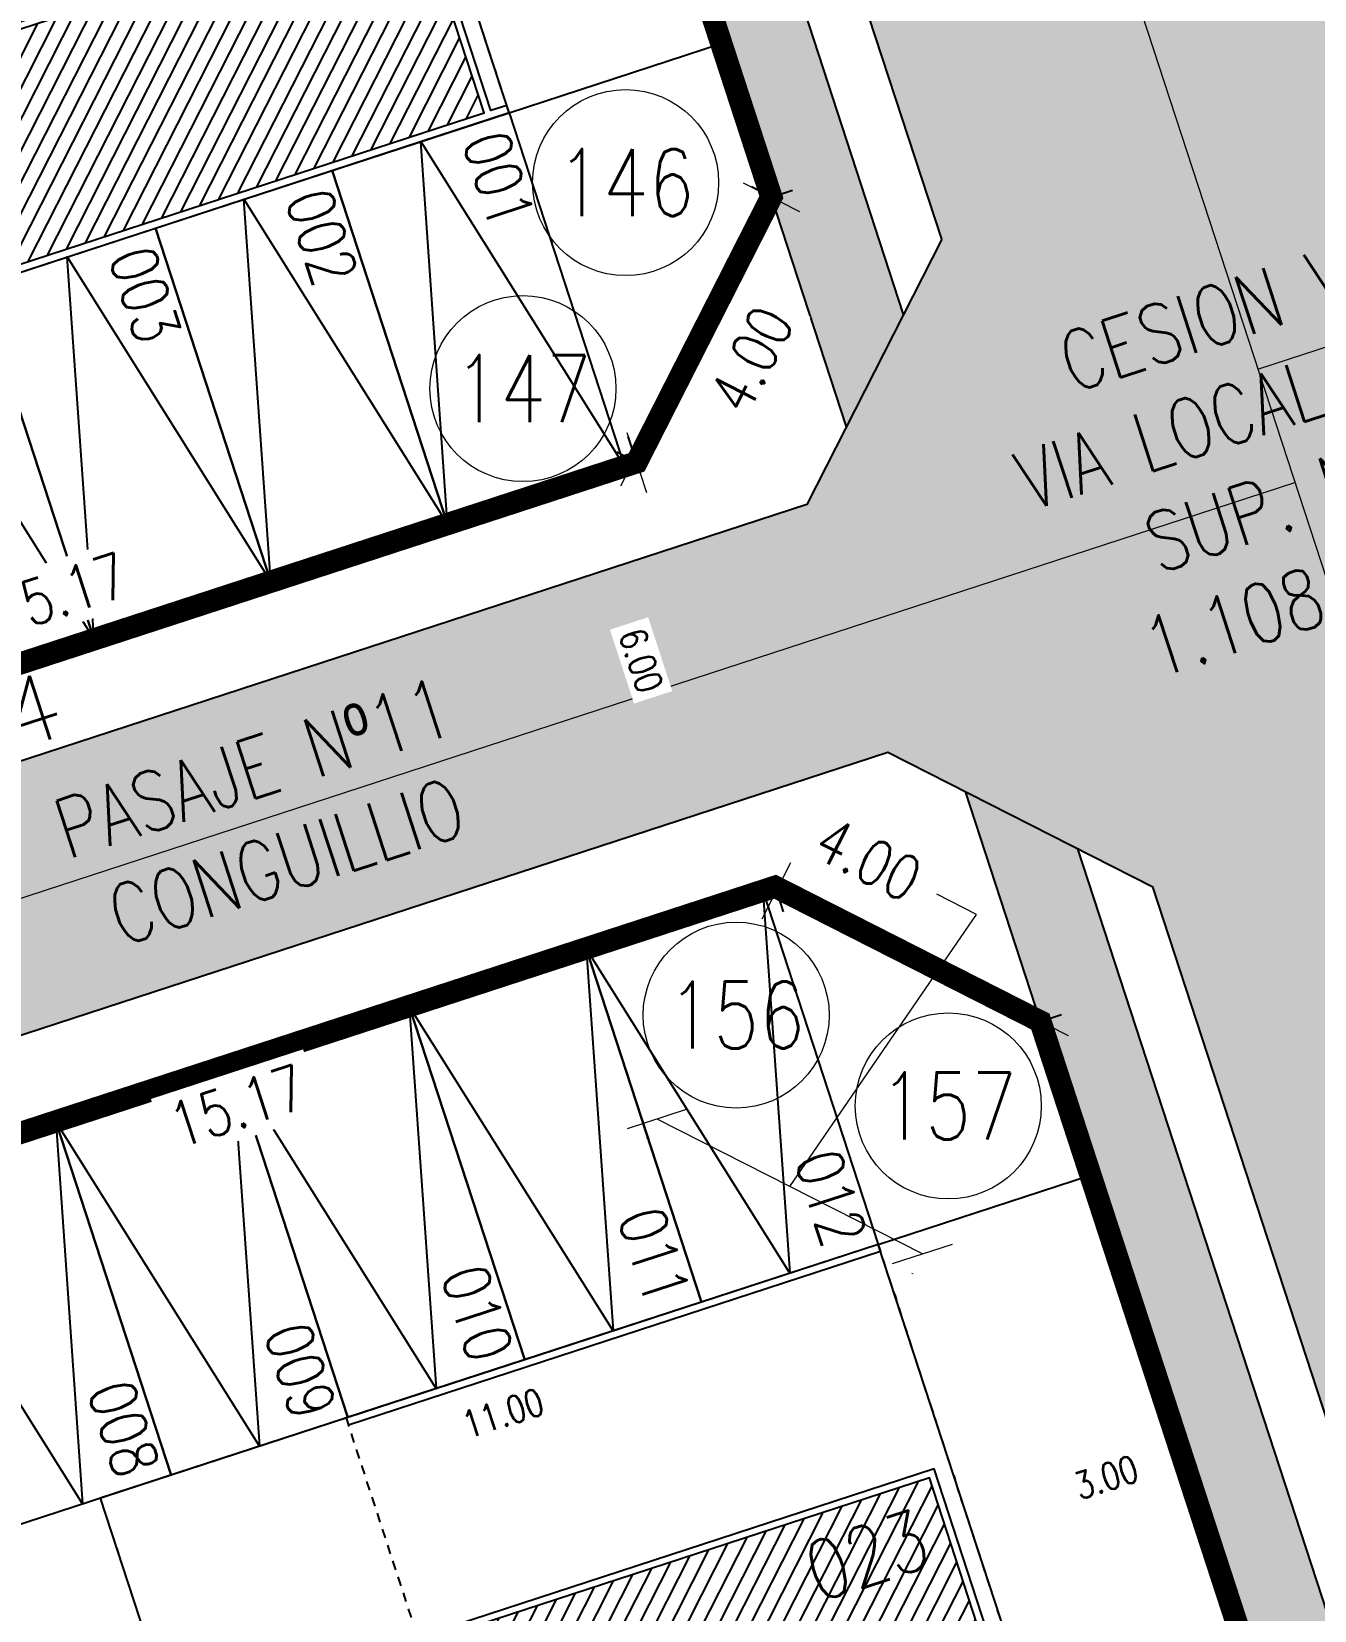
# Model space of a CAD drawing. Header units: metres. Extents: x 733085 to 734585, y 6084499 to 6087418.
# Drawn here: x 733594.49 to 733611.74, y 6086634.95 to 6086656.17 of the extents above; entities that cross this region are included whole.
import ezdxf
from ezdxf.enums import TextEntityAlignment as Align

# ---------------------------------------------------------------- set-up
doc = ezdxf.new("R2010")
doc.units = ezdxf.units.M
doc.header["$LTSCALE"] = 5
doc.header["$MEASUREMENT"] = 0
doc.linetypes.add('HIDDEN', pattern=[0.375, 0.25, -0.125])
doc.layers.get('0').update_dxf_attribs({"color": 30})
doc.layers.get('DEFPOINTS').update_dxf_attribs({"color": 210})
doc.layers.add('U-ANNO-DIMS', color=210, linetype='Continuous', lineweight=18, plot=False)
for name, color, linetype, lineweight in [('U-ANNO-PATT', 8, 'Continuous', 18), ('U-ANNO-SYMB', 3, 'Continuous', 18), ('U-ANNO-TEXT', 3, 'Continuous', 18)]:
    doc.layers.add(name, color=color, linetype=linetype, lineweight=lineweight)
for name, color, linetype in [('U-BLDG', 7, 'Continuous'), ('U-GREN', 60, 'Continuous'), ('U-PROP', 1, 'Continuous'), ('U-SDWK', 4, 'Continuous'), ('U-STRT', 4, 'Continuous')]:
    doc.layers.add(name, color=color, linetype=linetype)
doc.styles.add('E-ROMANS', font='romans.shx', dxfattribs={"width": 0.8})
doc.dimstyles.new('E-0200_TICK_18', dxfattribs={"dimscale": 0.001, "dimtxt": 360, "dimasz": 360, "dimexe": 180, "dimexo": 120, "dimgap": 180, "dimtad": 0, "dimzin": 0, "dimdsep": 46, "dimtxsty": 'E-ROMANS', "dimblk": 'OBLIQUE', "dimcen": 180, "dimclrd": 256, "dimclre": 256, "dimclrt": 256, "dimadec": 0, "dimazin": 0, "dimtfac": 1, "dimtmove": 1, "dimatfit": 3, "dimldrblk": 'OPEN90', "dimfxl": 1, "dimtfill": 1, "dimtolj": 1, "dimtzin": 0, "dimarcsym": 0})
doc.dimstyles.new('E-0500_TICK_12', dxfattribs={"dimscale": 0.001, "dimtxt": 600, "dimasz": 600, "dimexe": 300, "dimexo": 200, "dimgap": 300, "dimtad": 0, "dimzin": 0, "dimdsep": 46, "dimtxsty": 'E-ROMANS', "dimblk": 'OBLIQUE', "dimcen": 300, "dimclrd": 256, "dimclre": 256, "dimclrt": 256, "dimadec": 0, "dimazin": 0, "dimtfac": 1, "dimtmove": 1, "dimatfit": 3, "dimldrblk": 'OPEN90', "dimfxl": 1, "dimtfill": 1, "dimtolj": 1, "dimtzin": 0, "dimlwd": -1, "dimarcsym": 0})

# ---------------------------------------------------------------- blocks, each defined once
blk = doc.blocks.new('casa')
h = blk.add_hatch()
h.set_pattern_fill('LINE', color=252, scale=0.06, angle=45, style=0)
h.set_pattern_definition([(45, (-8.755947228379299, 1.529366919320627), (-0.1347038418160373, 0.1347038418160373), [])])
h.paths.add_polyline_path([(3.102210664352354, 0.201001939683267), (0.1022257000274749, 0.201001939683267), (0.1022255927061355, -6.603990602145244), (3.102242964280038, -6.603990649458436)])
at = {"color": 252}
blk.add_line((0, -6.999999999999999), (0, 0.5220594658906643), dxfattribs=at)
at = {"color": 1, "linetype": 'HIDDEN', "ltscale": 0.1}
for p, q in [((0.1020175530240977, 0.5220594658906643), (6.197018523868451, 0.5220594658906643)), ((0.1020242458974394, -6.999991121657415), (6.197020108980382, -7.000001823261669))]:
    blk.add_line(p, q, dxfattribs=at)
for p, q in [((6.299037661988223, 0.5220096241100984), (6.197018523868451, 0.5220594658906643)), ((6.29904233262306, -6.999999999999999), (6.197020517026942, -7.000001823254377))]:
    blk.add_line(p, q)
for points in [[(-5.55495142862128e-06, 0.5220594658906643), (0.1020175530240977, 0.5220594658906643), (0.1020217302634023, 0.2990019400184858), (3.197017734193821, 0.2990019702894822), (3.197017734193764, -6.699994889408656), (0.1020242458974394, -6.699973233949492), (0.1020242458974394, -6.999991121657415), (0, -6.999999999999999)], [(6.197020517026999, 0.5220576407880637), (6.197020517026942, -7.000001823254364)]]:
    blk.add_lwpolyline(points)
for points in [[(6.197016530710016, 0.5220576426643229), (6.197020517026999, 0.5220576407880726)], [(6.197020517026942, -7.000001823254377), (6.197020108980382, -7.000001823261669)]]:
    blk.add_lwpolyline(points, close=True)
at = {"color": 252}
for points in [[(6.299037661988223, 0.5220096241100984), (6.29904233262306, -6.999999999999999)], [(0.1022255927061337, -6.603990602145244), (0.1022257000274749, 0.201001939683267), (3.102210664352356, 0.201001939683267), (3.102242964280038, -6.603990649458438), (0.1022041264433824, -6.603990602144903)]]:
    blk.add_lwpolyline(points, dxfattribs=at)
blk = doc.blocks.new('PRK-250x500')
for points in [[(0, 0), (5, 0), (5, -2.5), (0, -2.5), (0, 0)], [(0, 0), (5, -1.25), (0, -2.5)]]:
    blk.add_lwpolyline(points)
blk = doc.blocks.new('*D1820')
at = {"layer": 'DEFPOINTS', "color": 0, "transparency": 16777216}
for p in [(733609.7019312934, 6086637.808073146, 1.811159411953037e-08), (733609.7020619116, 6086637.807673233), (733606.8501869801, 6086636.876646583, -1.046733974358408e-08)]:
    blk.add_point(p, dxfattribs=at)
at = {"layer": 'U-ANNO-DIMS', "lineweight": -2, "transparency": 16777216}
for p, q in [((733609.7391883538, 6086637.69400338), (733609.757947502, 6086637.636568584)), ((733606.8874440405, 6086636.762576817), (733606.9062031887, 6086636.705142021))]:
    blk.add_line(p, q, dxfattribs=at)
at = {"layer": 'U-ANNO-DIMS', "transparency": 16777216, "insert": (733608.936749841, 6086636.738990889), "char_height": 0.36, "attachment_point": 5, "rotation": 18.08788881581635, "style": 'E-ROMANS', "bg_fill": 3, "box_fill_scale": 1.25, "bg_fill_color": 256, "bg_fill_true_color": 13158600, "bg_fill_transparency": 0}
blk.add_mtext('\\A1;3.00', dxfattribs=at)
blk = doc.blocks.new('_Oblique')
at = {"color": 0, "linetype": 'ByBlock', "lineweight": -2}
blk.add_line((-0.5, -0.5), (0.5, 0.5), dxfattribs=at)
blk = doc.blocks.new('_Open90')
at = {"color": 0, "linetype": 'ByBlock', "lineweight": -2}
for p, q in [((-0.5, 0.5), (0, 0)), ((0, 0), (-1, 0)), ((0, 0), (-0.5, -0.5))]:
    blk.add_line(p, q, dxfattribs=at)
blk = doc.blocks.new('*D2059')
at = {"layer": 'DEFPOINTS', "color": 0, "transparency": 16777216}
for p in [(733602.6245142198, 6086650.38159839, -7.144432209427459e-09), (733604.4855378382, 6086644.677512926, -7.144424498111163e-09), (733604.4855378368, 6086644.677512925)]:
    blk.add_point(p, dxfattribs=at)
at = {"layer": 'U-ANNO-DIMS', "lineweight": -2, "transparency": 16777216}
for p, q in [((733602.5104325102, 6086650.344377917), (733602.453391654, 6086650.32576768)), ((733604.3714561285, 6086644.640292454), (733604.3144152723, 6086644.621682216))]:
    blk.add_line(p, q, dxfattribs=at)
at = {"layer": 'U-ANNO-DIMS', "transparency": 16777216, "insert": (733602.6847630561, 6086647.720103322), "char_height": 0.36, "attachment_point": 5, "rotation": 288.0695121502364, "style": 'E-ROMANS', "bg_fill": 3, "box_fill_scale": 1.25, "bg_fill_color": 256, "bg_fill_true_color": 13158600, "bg_fill_transparency": 0}
blk.add_mtext('\\A1;6.00', dxfattribs=at)
blk = doc.blocks.new('*D2064')
at = {"layer": 'DEFPOINTS', "color": 0, "transparency": 16777216}
for p in [(733602.6043491168, 6086650.443404923), (733602.6245142084, 6086650.381598397, -7.144492864694726e-09), (733588.2011898479, 6086645.675822539, -1.428981213227434e-08)]:
    blk.add_point(p, dxfattribs=at)
at = {"layer": 'U-ANNO-DIMS', "lineweight": -2, "transparency": 16777216}
for p, q in [((733602.6043491168, 6086650.443404923), (733602.5112979345, 6086650.728609196)), ((733588.1810247563, 6086645.737629065), (733588.087973574, 6086646.022833338))]:
    blk.add_line(p, q, dxfattribs=at)
at = {"layer": 'U-ANNO-DIMS', "transparency": 16777216}
blk.add_line((733588.1810247563, 6086645.737629065), (733602.6043491168, 6086650.443404923), dxfattribs=at)
at = {"layer": 'U-ANNO-DIMS', "transparency": 16777216, "xscale": 0.6, "yscale": 0.6, "zscale": 0.6}
for p, rotation in [((733602.6043491168, 6086650.443404923), 18.06951238712059), ((733588.1810247563, 6086645.737629065), 198.0695123871205)]:
    blk.add_blockref('_Oblique', p, dxfattribs=dict(at, rotation=rotation))
at = {"layer": 'U-ANNO-DIMS', "transparency": 16777216, "insert": (733594.8651693889, 6086648.612120209), "char_height": 0.6, "attachment_point": 5, "rotation": 18.06951238712059, "style": 'E-ROMANS', "bg_fill": 3, "box_fill_scale": 1.25, "bg_fill_color": 256, "bg_fill_true_color": 13158600, "bg_fill_transparency": 0}
blk.add_mtext('\\A1;15.17', dxfattribs=at)
blk = doc.blocks.new('*D2065')
at = {"layer": 'DEFPOINTS', "color": 0, "transparency": 16777216}
for p in [(733604.4855378375, 6086644.677512927, -7.144485153378417e-09), (733590.0622135021, 6086639.971736974, -1.428981213227434e-08), (733590.0798344847, 6086639.91772821)]:
    blk.add_point(p, dxfattribs=at)
at = {"layer": 'U-ANNO-DIMS', "transparency": 16777216}
for p, q in [((733604.5031588201, 6086644.623504163), (733598.267186749, 6086642.588946336)), ((733590.0798344847, 6086639.91772821), (733595.9366604064, 6086641.828585232))]:
    blk.add_line(p, q, dxfattribs=at)
at = {"layer": 'U-ANNO-DIMS', "lineweight": -2, "transparency": 16777216}
for p, q in [((733604.5031588201, 6086644.623504163), (733604.5962100043, 6086644.33829989)), ((733590.0798344847, 6086639.91772821), (733590.1728856689, 6086639.632523937))]:
    blk.add_line(p, q, dxfattribs=at)
at = {"layer": 'U-ANNO-DIMS', "transparency": 16777216, "xscale": 0.6, "yscale": 0.6, "zscale": 0.6}
for p, rotation in [((733604.5031588201, 6086644.623504163), 18.06951275749613), ((733590.0798344847, 6086639.91772821), 198.0695127574962)]:
    blk.add_blockref('_Oblique', p, dxfattribs=dict(at, rotation=rotation))
at = {"layer": 'U-ANNO-DIMS', "transparency": 16777216, "insert": (733597.2579381934, 6086641.730576973), "char_height": 0.6, "attachment_point": 5, "rotation": 18.06951275749617, "style": 'E-ROMANS', "bg_fill": 3, "box_fill_scale": 1.25, "bg_fill_color": 256, "bg_fill_true_color": 13158600, "bg_fill_transparency": 0}
blk.add_mtext('\\A1;15.17', dxfattribs=at)
blk = doc.blocks.new('*D2078')
at = {"layer": 'DEFPOINTS', "color": 0, "transparency": 16777216}
for p in [(733604.4855360482, 6086644.677509403, 106.9999999928556), (733608.0517646708, 6086642.865875843, 106.9999999928556), (733602.8992010583, 6086641.554784493)]:
    blk.add_point(p, dxfattribs=at)
at = {"layer": 'U-ANNO-DIMS', "transparency": 16777216}
for p, q in [((733607.1929420668, 6086644.306650448), (733606.6580078192, 6086644.578395459)), ((733604.6823153694, 6086640.648967712), (733607.1929420668, 6086644.306650448)), ((733606.4654296809, 6086639.743150933), (733602.8992010583, 6086641.554784493))]:
    blk.add_line(p, q, dxfattribs=at)
at = {"layer": 'U-ANNO-DIMS', "lineweight": -2, "transparency": 16777216}
for p, q in [((733602.7681557345, 6086641.29681975), (733602.7633285532, 6086641.287317369)), ((733606.3343843571, 6086639.48518619), (733606.3295571757, 6086639.475683809))]:
    blk.add_line(p, q, dxfattribs=at)
at = {"layer": 'U-ANNO-DIMS', "transparency": 16777216, "xscale": 0.6, "yscale": 0.6, "zscale": 0.6}
for p, rotation in [((733602.8992010583, 6086641.554784493), 153.0695655852642), ((733606.4654296809, 6086639.743150933), 333.0695655852642)]:
    blk.add_blockref('_Oblique', p, dxfattribs=dict(at, rotation=rotation))
at = {"layer": 'U-ANNO-DIMS', "transparency": 16777216, "insert": (733605.738430375, 6086645.045538072), "char_height": 0.6, "attachment_point": 5, "rotation": 333.0695655852642, "style": 'E-ROMANS', "bg_fill": 3, "box_fill_scale": 1.25, "bg_fill_color": 256, "bg_fill_true_color": 13158600, "bg_fill_transparency": 0}
blk.add_mtext('\\A1;4.00', dxfattribs=at)
blk = doc.blocks.new('*D2079')
at = {"layer": 'DEFPOINTS', "color": 0, "transparency": 16777216}
for p in [(733604.4361509003, 6086653.947825458, -7.144435844577383e-09), (733604.4361508992, 6086653.947825459), (733602.6245142112, 6086650.381598373, -7.144432209427442e-09)]:
    blk.add_point(p, dxfattribs=at)
at = {"layer": 'U-ANNO-DIMS', "lineweight": -2, "transparency": 16777216}
for p, q in [((733604.4361508992, 6086653.947825459), (733604.168683894, 6086654.083698197)), ((733602.62451421, 6086650.381598374), (733602.3570472049, 6086650.517471112))]:
    blk.add_line(p, q, dxfattribs=at)
at = {"layer": 'U-ANNO-DIMS', "transparency": 16777216}
blk.add_line((733602.62451421, 6086650.381598374), (733604.4361508992, 6086653.947825459), dxfattribs=at)
at = {"layer": 'U-ANNO-DIMS', "transparency": 16777216, "xscale": 0.6, "yscale": 0.6, "zscale": 0.6}
for p, rotation in [((733604.4361508992, 6086653.947825459), 63.0695156461535), ((733602.62451421, 6086650.381598374), 243.0695156461535)]:
    blk.add_blockref('_Oblique', p, dxfattribs=dict(at, rotation=rotation))
at = {"layer": 'U-ANNO-DIMS', "transparency": 16777216, "insert": (733604.1659679713, 6086651.765776839), "char_height": 0.6, "attachment_point": 5, "rotation": 63.0695156461535, "style": 'E-ROMANS', "bg_fill": 3, "box_fill_scale": 1.25, "bg_fill_color": 256, "bg_fill_true_color": 13158600, "bg_fill_transparency": 0}
blk.add_mtext('\\A1;4.00', dxfattribs=at)
blk = doc.blocks.new('*D2095')
at = {"layer": 'DEFPOINTS', "color": 0, "transparency": 16777216}
for p in [(733595.2727357794, 6086682.033929507, -7.14453446926722e-09), (733604.4361508009, 6086653.947825265, -7.144496499844442e-09), (733604.4361508009, 6086653.947825265)]:
    blk.add_point(p, dxfattribs=at)
at = {"layer": 'U-ANNO-DIMS', "lineweight": -2, "transparency": 16777216}
for p, q in [((733595.2727357794, 6086682.033929507), (733595.557940053, 6086682.126980687)), ((733604.4361508009, 6086653.947825265), (733604.7213550746, 6086654.040876444))]:
    blk.add_line(p, q, dxfattribs=at)
at = {"layer": 'U-ANNO-DIMS', "transparency": 16777216}
blk.add_line((733595.2727357794, 6086682.033929507), (733604.4361508009, 6086653.947825265), dxfattribs=at)
for p, xscale, yscale, zscale, rotation in [((733595.2727357794, 6086682.033929507), 0.5999999999999999, 0.5999999999999999, 0.5999999999999999, 108.069511852906), ((733604.4361508009, 6086653.947825265), 0.6000000000000001, 0.6000000000000001, 0.6000000000000001, 288.069511852906)]:
    blk.add_blockref('_Oblique', p, dxfattribs=dict(at, xscale=xscale, yscale=yscale, zscale=zscale, rotation=rotation))
at = {"layer": 'U-ANNO-DIMS', "transparency": 16777216, "insert": (733599.2772534513, 6086666.939332914), "char_height": 0.6, "attachment_point": 5, "rotation": 288.06951185290603, "style": 'E-ROMANS', "bg_fill": 3, "box_fill_scale": 1.25, "bg_fill_color": 256, "bg_fill_true_color": 13158600, "bg_fill_transparency": 0}
blk.add_mtext('\\A1;29.54', dxfattribs=at)
blk = doc.blocks.new('*D2099')
at = {"layer": 'DEFPOINTS', "color": 0, "transparency": 16777216}
for p in [(733608.0517644859, 6086642.865875937, -7.144481518228733e-09), (733617.2151797586, 6086614.779771945, -7.144382893538827e-09), (733617.2160584442, 6086614.780058626)]:
    blk.add_point(p, dxfattribs=at)
at = {"layer": 'U-ANNO-DIMS', "lineweight": -2, "transparency": 16777216}
for p, q in [((733608.0526431715, 6086642.866162619), (733608.3378474442, 6086642.959213801)), ((733617.2160584442, 6086614.780058626), (733617.501262717, 6086614.873109808))]:
    blk.add_line(p, q, dxfattribs=at)
at = {"layer": 'U-ANNO-DIMS', "transparency": 16777216}
blk.add_line((733608.0526431715, 6086642.866162619), (733617.2160584442, 6086614.780058626), dxfattribs=at)
at = {"layer": 'U-ANNO-DIMS', "transparency": 16777216, "xscale": 0.6, "yscale": 0.6, "zscale": 0.6}
for p, rotation in [((733608.0526431715, 6086642.866162619), 108.0695124662411), ((733617.2160584442, 6086614.780058626), 288.0695124662411)]:
    blk.add_blockref('_Oblique', p, dxfattribs=dict(at, rotation=rotation))
at = {"layer": 'U-ANNO-DIMS', "transparency": 16777216, "insert": (733612.5379583032, 6086626.243756755), "char_height": 0.6, "attachment_point": 5, "rotation": 288.06951246624106, "style": 'E-ROMANS', "bg_fill": 3, "box_fill_scale": 1.25, "bg_fill_color": 256, "bg_fill_true_color": 13158600, "bg_fill_transparency": 0}
blk.add_mtext('\\A1;29.54', dxfattribs=at)
blk = doc.blocks.new('TAG-CORTE-2')
blk.add_line((0, 0), (0, 2))
at = {"const_width": 0.1}
blk.add_lwpolyline([(0, 2), (0.5, 2)], dxfattribs=at)
at = {"style": 'E-ROMANS'}
blk.add_attdef('A', text='', height=0.5995919999999999, dxfattribs=at).set_placement((0.4999999999999858, 2.000000000000007), align=Align.MIDDLE_LEFT)
blk = doc.blocks.new('*D2855')
at = {"layer": 'DEFPOINTS', "color": 0, "transparency": 16777216}
for p in [(733606.0574668285, 6086639.306429548), (733606.0574668809, 6086639.306429387), (733595.5999791094, 6086635.894553507, -1.428890561299604e-08)]:
    blk.add_point(p, dxfattribs=at)
at = {"layer": 'U-ANNO-DIMS', "lineweight": -2, "transparency": 16777216}
for p, q in [((733606.0946873026, 6086639.192347839), (733606.1132975917, 6086639.135306824)), ((733595.6371995835, 6086635.780471797), (733595.6558098726, 6086635.723430783))]:
    blk.add_line(p, q, dxfattribs=at)
at = {"layer": 'U-ANNO-DIMS', "transparency": 16777216, "insert": (733600.8287240765, 6086637.600491971), "char_height": 0.36, "attachment_point": 5, "rotation": 18.069512930272907, "style": 'E-ROMANS', "bg_fill": 3, "box_fill_scale": 1.25, "bg_fill_color": 256, "bg_fill_true_color": 13158600, "bg_fill_transparency": 0}
blk.add_mtext('\\A1;11.00', dxfattribs=at)
blk = doc.blocks.new('*D2874')
at = {"layer": 'DEFPOINTS', "color": 0, "transparency": 16777216}
for p in [(733597.8176075194, 6086637.242635449), (733597.8176075758, 6086637.242635468, 3.275169957010832e-08), (733599.7716822897, 6086631.253345693, 3.275169957010832e-08)]:
    blk.add_point(p, dxfattribs=at)
at = {"layer": 'U-ANNO-DIMS', "lineweight": -2, "transparency": 16777216}
for p, q in [((733597.7035258657, 6086637.205414996), (733597.6464849545, 6086637.186804743)), ((733599.6576005796, 6086631.216125221), (733599.6005596684, 6086631.197514968))]:
    blk.add_line(p, q, dxfattribs=at)
at = {"layer": 'U-ANNO-DIMS', "transparency": 16777216, "insert": (733598.7944964082, 6086634.248445579), "char_height": 0.36, "attachment_point": 5, "rotation": 288.06951130403655, "style": 'E-ROMANS', "bg_fill": 3, "box_fill_scale": 1.25, "bg_fill_color": 256, "bg_fill_true_color": 13158600, "bg_fill_transparency": 0}
blk.add_mtext('\\A1;6.30', dxfattribs=at)

msp = doc.modelspace()

# ---------------------------------------------------------------- hatches: boundary and pattern name
at = {"layer": 'U-ANNO-PATT'}
h = msp.add_hatch(dxfattribs=at)
h.set_pattern_fill('DOTS', color=256, scale=0.1, angle=16.04581036123385, style=0)
h.set_pattern_definition([(304.1153225051065, (733622.4165291588, 6087003.453537518), (0.1759490678593303, 0.02332120589576751), [0, -0.15875])])
h.paths.add_polyline_path([(733805.2890463405, 6086596.627648914), (733804.6160138341, 6086597.621141363), (733784.2494186502, 6086583.823974988), (733784.9224511569, 6086582.830482541)])
h.paths.add_polyline_path([(733799.2317537848, 6086605.569080951), (733798.5587212783, 6086606.562573399), (733778.3163123402, 6086592.849535877), (733778.8651585998, 6086591.771914574)])
h.paths.add_polyline_path([(733778.0422918361, 6086627.93289001), (733777.3692593293, 6086628.926382457), (733750.710545286, 6086610.866676861), (733751.3835777914, 6086609.873184415)])
h.paths.add_polyline_path([(733771.9849992729, 6086636.874322039), (733771.3119667656, 6086637.867814488), (733744.6532527287, 6086619.808108897), (733745.3262852348, 6086618.814616449)])
h.paths.add_polyline_path([(733754.9348423909, 6086662.042797481), (733754.261809884, 6086663.036289929), (733727.6030958488, 6086644.976584338), (733728.277307476, 6086643.981351338)])
h.paths.add_polyline_path([(733748.8775498304, 6086670.984229513), (733748.2045173233, 6086671.977721961), (733721.5458032924, 6086653.918016372), (733722.2188357982, 6086652.924523925)])
h.paths.add_polyline_path([(733730.916691553, 6086695.535758501), (733730.2436590464, 6086696.52925095), (733704.4956464259, 6086679.086491793), (733705.1686789324, 6086678.092999345)], flags=17)
h.paths.add_polyline_path([(733724.8593989969, 6086704.477190536), (733724.1863664904, 6086705.470682984), (733698.4383538531, 6086688.027923852), (733699.1113863606, 6086687.034431403)], flags=17)
h.paths.add_polyline_path([(733826.2073209211, 6086625.08162873), (733828.4656237989, 6086623.165583996), (733828.725791871, 6086624.518566158), (733810.6987763547, 6086639.813488941), (733804.9333226647, 6086648.324124978), (733803.2667978614, 6086648.644584891), (733804.8547627998, 6086646.300520956), (733809.7973098832, 6086639.004612902)])
h.paths.add_polyline_path([(733800.2220951963, 6086655.278572002), (733781.8258732418, 6086682.434032427), (733780.1593483466, 6086682.754492357), (733781.7473133844, 6086680.410428339), (733798.316894591, 6086655.951351414), (733799.9016352763, 6086653.612047163)])
h.paths.add_polyline_path([(733777.114645748, 6086689.388479561), (733758.7184238172, 6086716.543939875), (733757.051898861, 6086716.864399818), (733758.6398639621, 6086714.520335723), (733775.2094451925, 6086690.061258894), (733776.7941858058, 6086687.721954607)])
h.paths.add_polyline_path([(733754.0071962792, 6086723.498387008), (733737.1422349433, 6086748.393487277), (733732.243590337, 6086749.335459281), (733679.9176453977, 6086713.887719418), (733606.6971160052, 6086689.998677837), (733604.4352367604, 6086685.546143288), (733613.8924009991, 6086656.559690643), (733615.4054228651, 6086655.791078129), (733614.3803744279, 6086658.932878063), (733605.7302260876, 6086685.445806135), (733607.541862682, 6086689.012033002), (733680.4506466124, 6086712.799364034), (733732.5051047633, 6086748.063187618), (733736.4275216653, 6086747.308936756), (733752.101995771, 6086724.171166278), (733753.686736338, 6086721.831862058)])
h.paths.add_polyline_path([(733703.3935842903, 6086673.581394348), (733677.4818878522, 6086711.830772273), (733676.2948239404, 6086711.443478991), (733682.1307916028, 6086702.828754239), (733662.0663327628, 6086696.282493298), (733658.9646267236, 6086705.789302419), (733657.8238096292, 6086705.417097693), (733671.5953844471, 6086663.206865198)], flags=17)
h.paths.add_polyline_path([(733682.8311077228, 6086701.794987267), (733701.5062042583, 6086674.227868037), (733672.3639968168, 6086664.719887017), (733662.4385374881, 6086695.141676204)], flags=16)
h.paths.add_polyline_path([(733618.0129820087, 6086647.798842008), (733617.0049274586, 6086650.88855524), (733616.2363151325, 6086649.375533288), (733627.0370488461, 6086616.271005504), (733628.5500706622, 6086615.502393136), (733627.672775715, 6086618.191324813)])
h.paths.add_polyline_path([(733631.9306136036, 6086605.140941723), (733630.5269404778, 6086609.443236112), (733629.8749227894, 6086607.572848574), (733634.7292797918, 6086592.694119003), (733635.870096886, 6086593.066323727)])
h.paths.add_polyline_path([(733621.6995110026, 6086604.904020618), (733620.0705603904, 6086606.027957669), (733621.4731236679, 6086601.729064991), (733625.4126068242, 6086589.654447074), (733626.5534239187, 6086590.026651799)])
h.paths.add_polyline_path([(733608.5567322827, 6086645.186976545), (733607.043710242, 6086645.955589133), (733608.0517647889, 6086642.865875917), (733617.215285684, 6086614.779448168), (733618.0925806317, 6086612.090516486), (733618.861193003, 6086613.603538309)])
h.paths.add_polyline_path([(733596.2593809225, 6086682.878676075), (733591.8068466247, 6086685.140555832), (733548.6354886913, 6086671.055402757), (733548.0183749676, 6086669.591809116), (733591.7065093989, 6086683.845566479), (733595.2727360609, 6086682.033929476), (733604.4361511902, 6086653.94782544), (733605.4442056235, 6086650.858112091), (733606.2128180482, 6086652.371134214)])
h.paths.add_polyline_path([(733776.6847024267, 6086714.628189721), (733743.2783339277, 6086763.940777927), (733742.2848414794, 6086763.26774542), (733775.6912099775, 6086713.955157215)])
h.paths.add_polyline_path([(733816.6935433606, 6086781.893170542), (733816.020510854, 6086782.886662992), (733766.6356570658, 6086749.431338838), (733758.2227507355, 6086761.849994447), (733748.9501545465, 6086755.568357721), (733749.623187053, 6086754.574865272), (733757.9022907929, 6086760.183469492), (733766.3151971236, 6086747.764813883)])
h.paths.add_polyline_path([(733833.7557146797, 6086756.974406318), (733833.0826821738, 6086757.967898766), (733801.2081327807, 6086736.37477252), (733801.8811652873, 6086735.381280071)])
h.paths.add_polyline_path([(733839.8130072351, 6086748.032974281), (733839.1399747294, 6086749.026466727), (733807.2654253376, 6086727.433340484), (733807.9384578436, 6086726.439848037)])
h.paths.add_polyline_path([(733856.8631640582, 6086722.864498915), (733856.1901315522, 6086723.857991364), (733824.3155821668, 6086702.264865121), (733824.9886146733, 6086701.271372672)])
h.paths.add_polyline_path([(733862.9204566147, 6086713.923066877), (733862.2474241076, 6086714.916559326), (733830.3728747248, 6086693.323433083), (733831.0459072313, 6086692.329940635)])
h.paths.add_polyline_path([(733879.9706134368, 6086688.754591512), (733879.2975809303, 6086689.748083961), (733847.4230315526, 6086668.154957724), (733848.0960640591, 6086667.161465275)])
h.paths.add_polyline_path([(733886.0279059919, 6086679.813159474), (733885.3548734855, 6086680.806651923), (733853.4803241101, 6086659.213525686), (733854.1533566166, 6086658.220033238)])
h.paths.add_polyline_path([(733845.0562380435, 6086627.187151912), (733846.0875869323, 6086627.885829923), (733827.781427863, 6086643.41759053), (733826.424561245, 6086644.568816596), (733825.3932123561, 6086643.870138586)])
h.paths.add_polyline_path([(733823.654031818, 6086646.919457146), (733821.0656407737, 6086649.11556338), (733820.6121728419, 6086649.784947047), (733804.0425916463, 6086674.244023892), (733801.7551632915, 6086677.620596014), (733800.7616708428, 6086676.947563508), (733820.164174285, 6086648.306687357), (733822.6226829285, 6086646.220779135)])
h.paths.add_polyline_path([(733799.7921518056, 6086680.518282317), (733778.6477139053, 6086711.730503413), (733777.6542214566, 6086711.057470906), (733798.7986593575, 6086679.845249811)])
h = msp.add_hatch(dxfattribs=at)
h.set_pattern_fill('BRASS', color=256, scale=0.2, angle=44.9999999750137, style=0)
h.set_pattern_definition([(333.0695121517382, (734229.5209510413, 6084675.822972861), (0.5751946618942712, 1.132276954162865), []), (333.0695121517382, (734229.8085483722, 6084676.389111338), (0.5751946618942712, 1.132276954162865), [0.635, -0.3175])])
h.paths.add_polyline_path([(733740.8516158966, 6086702.266083517), (733738.4679591038, 6086705.784702606), (733755.3159352305, 6086717.19821221), (733759.8294403163, 6086716.330299866), (733777.3282855565, 6086690.499496094), (733776.4603732227, 6086685.985991062), (733760.5230984635, 6086675.189427896), (733758.1394416718, 6086678.708046983), (733748.204517181, 6086671.977721917), (733754.9348422436, 6086662.042797432), (733764.8697667303, 6086668.773122493), (733762.4861099407, 6086672.291741587), (733778.4233846992, 6086683.088304754), (733782.9368897356, 6086682.22039242), (733800.435735034, 6086656.389588687), (733799.5678226913, 6086651.876083605), (733783.630547902, 6086641.079520418), (733781.2468911025, 6086644.598139502), (733771.3119666232, 6086637.867814441), (733778.0422916971, 6086627.932889957), (733787.9772161671, 6086634.663215023), (733785.5935593797, 6086638.181834108), (733801.530834166, 6086648.978397297), (733806.0443392512, 6086648.110484954), (733811.2997538657, 6086640.352739577), (733828.8992371103, 6086625.420554218), (733828.1392334052, 6086621.46821892), (733810.8773024147, 6086609.774279328), (733808.4936456213, 6086613.292898417), (733798.558721136, 6086606.562573353), (733805.2890461987, 6086596.627648869), (733815.2239706852, 6086603.357973931), (733812.8403138922, 6086606.876593019), (733833.9225421108, 6086621.158558546), (733834.9146404945, 6086620.316818095), (733840.9308423458, 6086624.392439825), (733821.992389008, 6086640.460667046), (733822.2368330967, 6086641.73187795), (733841.834775196, 6086655.008327216), (733844.2184319887, 6086651.489708127), (733854.153356475, 6086658.220033192), (733847.4230314103, 6086668.154957678), (733837.488106925, 6086661.424632612), (733839.8717637173, 6086657.906013526), (733820.2738216213, 6086644.62956426), (733816.3457846311, 6086645.384895584), (733798.3740523801, 6086671.913748362), (733799.1293837101, 6086675.84178535), (733818.7273258097, 6086689.118234615), (733821.1109826034, 6086685.599615525), (733831.0459070881, 6086692.329940589), (733824.3155820246, 6086702.264865075), (733814.3806575397, 6086695.534540012), (733816.7643143322, 6086692.015920924), (733797.1663722344, 6086678.739471659), (733793.2383352441, 6086679.494802983), (733775.2666029958, 6086706.023655765), (733776.0219343246, 6086709.951692748), (733795.6198764226, 6086723.228142016), (733798.0035332164, 6086719.709522926), (733807.9384577016, 6086726.439847989), (733801.2081326386, 6086736.374772475), (733791.2732081542, 6086729.644447412), (733793.6568649501, 6086726.125828316), (733774.0589228489, 6086712.849379058), (733770.1308858604, 6086713.604710382), (733739.8429647741, 6086758.314023225), (733739.0591018391, 6086760.716583371), (733677.4303062743, 6086718.966711183), (733551.5153525969, 6086677.885506378), (733548.9440454106, 6086671.78719953), (733591.8570150929, 6086685.788050462), (733597.0048735242, 6086683.172947245), (733606.7252261299, 6086653.379815468), (733604.9135894328, 6086649.813588439), (733588.588903008, 6086644.487471269), (733587.270677922, 6086648.527865138), (733575.8625069797, 6086644.805817887), (733579.5845542282, 6086633.397646944), (733590.9927251708, 6086637.119694195), (733589.6745000912, 6086641.160088111), (733605.9991866, 6086646.486205225), (733609.5654133897, 6086644.674568162), (733619.3736011111, 6086614.612219485), (733617.2921604972, 6086610.514880968), (733601.3679318496, 6086605.319417763), (733600.0497067841, 6086609.359811638), (733588.64153584, 6086605.637764391), (733592.3635830876, 6086594.229593447), (733603.7717540307, 6086597.951640696), (733602.4535289638, 6086601.99203457), (733618.3860758547, 6086607.190211658), (733622.7854778088, 6086604.154729291), (733629.4402441927, 6086606.325923518), (733631.2087091982, 6086611.398968259), (733647.12809372, 6086616.592850936), (733648.4463187853, 6086612.552457065), (733659.8544897331, 6086616.274504315), (733656.1324424815, 6086627.682675255), (733644.7242715453, 6086623.960628007), (733646.0424966043, 6086619.920234133), (733630.0954700289, 6086614.717332914), (733626.028367502, 6086616.7834137), (733615.7239067769, 6086648.366851949), (733617.5355433299, 6086651.933078743), (733633.8602299964, 6086657.259195917), (733635.1784550633, 6086653.21880204), (733646.5866260112, 6086656.940849296), (733642.8645787598, 6086668.349020231), (733631.4564078143, 6086664.626972984), (733632.774632882, 6086660.58657911), (733616.4499462201, 6086655.260461938), (733612.8837196206, 6086657.072098936), (733603.6596399036, 6086685.344141493), (733606.2747425258, 6086690.49200021), (733679.6511446409, 6086714.43189706), (733732.0275381447, 6086749.913812847), (733737.8351278394, 6086748.797057633), (733754.2208360983, 6086724.609403601), (733753.3529237563, 6086720.095898519), (733736.5049476253, 6086708.682388917), (733734.1212908335, 6086712.201008002), (733724.1863663493, 6086705.470682941), (733730.9166914119, 6086695.535758454)])

# ---------------------------------------------------------------- linework, layer by layer
at = {"layer": 'U-ANNO-SYMB', "ltscale": 0.2}
for p, q in [((733597.5150259003, 6086692.893429937), (733624.2518383706, 6086610.944412728)), ((733610.9764301501, 6086651.633878368), (733639.0215170527, 6086660.783911185)), ((733583.427616208, 6086640.962756117), (733611.4727031089, 6086650.112788933))]:
    msp.add_line(p, q, dxfattribs=at)
at = {"layer": 'U-ANNO-TEXT'}
for centre in [(733602.4764146124, 6086654.142335287), (733601.0964153588, 6086651.372794783), (733603.9627819837, 6086642.951739006), (733606.8136680314, 6086641.7315912)]:
    msp.add_circle(centre, 1.25, dxfattribs=at)
at = {"layer": 'U-BLDG'}
for points in [[(733590.4530605007, 6086651.669909433), (733600.9105505323, 6086655.081786078), (733598.9564757257, 6086661.071075823), (733588.4989856941, 6086657.659199177)], [(733597.3698649432, 6086630.469725105), (733607.8273549748, 6086633.881601751), (733605.8732801683, 6086639.870891496), (733595.4157901367, 6086636.45901485)]]:
    msp.add_lwpolyline(points, close=True, dxfattribs=at)
at = {"layer": 'U-PROP', "ltscale": 0.3}
for p, q in [((733604.4361511904, 6086653.947825439), (733595.2727360614, 6086682.033929476)), ((733602.6245145047, 6086650.381598383), (733604.4361510951, 6086653.947825252)), ((733604.4855381303, 6086644.677512917), (733608.0517647899, 6086642.865875917)), ((733617.2152856843, 6086614.779448168), (733608.0517649669, 6086642.865875828))]:
    msp.add_line(p, q, dxfattribs=at)
msp.add_lwpolyline([(733604.4855381373, 6086644.677512913), (733590.0622135024, 6086639.971736974), (733591.1789331251, 6086636.548962489), (733575.0173576225, 6086631.276062218), (733570.9231056419, 6086643.82505028), (733587.0846811412, 6086649.09795056), (733588.2011898822, 6086645.675822431), (733602.624514501, 6086650.381598375)], dxfattribs=at)
at = {"layer": 'U-SDWK'}
for p, q in [((733606.2128180491, 6086652.371134214), (733596.2593809235, 6086682.878676074)), ((733605.4442056242, 6086650.85811209), (733604.436151095, 6086653.947825252)), ((733608.0517647895, 6086642.865875917), (733607.0437102424, 6086645.955589133)), ((733618.8660025297, 6086613.588796987), (733608.5567322831, 6086645.186976545))]:
    msp.add_line(p, q, dxfattribs=at)
at = {"layer": 'U-SDWK', "ltscale": 0.3, "const_width": 0.3}
msp.add_lwpolyline([(733617.2152856837, 6086614.779448167), (733608.0517649668, 6086642.865875827), (733604.4855381369, 6086644.677512914), (733590.0622135021, 6086639.971736974), (733591.1789331246, 6086636.54896249), (733575.0173576218, 6086631.276062218), (733558.9033161611, 6086626.018670474), (733554.8090641833, 6086638.567658529), (733570.9231056414, 6086643.82505028), (733587.0846811407, 6086649.097950559), (733588.2011898817, 6086645.675822432), (733602.6245145007, 6086650.381598376), (733604.4361511897, 6086653.94782544), (733595.2727360609, 6086682.033929476), (733591.7065093996, 6086683.845566479), (733548.0183749686, 6086669.591809116), (733543.4124462071, 6086658.668039658), (733564.5796063122, 6086593.790147398), (733571.6516015155, 6086572.114299506), (733625.4126068247, 6086589.654447074)], dxfattribs=at)
at = {"layer": 'U-STRT'}
for p, q in [((733606.7252262726, 6086653.379815512), (733597.0048736675, 6086683.172947289)), ((733619.373601254, 6086614.612219529), (733609.5654135328, 6086644.674568208))]:
    msp.add_line(p, q, dxfattribs=at)
msp.add_lwpolyline([(733606.7252262726, 6086653.379815512), (733604.9135895756, 6086649.813588485), (733588.5889031331, 6086644.487471309), (733587.270678065, 6086648.527865184), (733575.8625071229, 6086644.805817933), (733579.5845543708, 6086633.39764699), (733590.9927253138, 6086637.119694239), (733589.6745002471, 6086641.160088114), (733605.999186743, 6086646.486205271), (733609.5654135328, 6086644.674568208)], dxfattribs=at)

# ---------------------------------------------------------------- block references
at = {"layer": 'U-BLDG', "xscale": -1}
for p, rotation in [((733600.4139411997, 6086654.920770095, 7.144456897401943e-09), 288.0695477606012), ((733607.3307468133, 6086633.720588408, -7.144316726028073e-09), 288.0695477885738)]:
    msp.add_blockref('casa', p, dxfattribs=dict(at, rotation=rotation))
at = {"layer": 'U-GREN'}
for p, rotation in [((733600.0847012725, 6086649.552955008, 7.144440172323688e-09), 108.0695121760314), ((733597.7079989926, 6086648.777528498, 7.144440172323689e-09), 108.0695121760314), ((733595.3312967124, 6086648.002101989, 7.144440172323688e-09), 108.0695121760314), ((733592.9545944328, 6086647.22667548, 7.144440172323688e-09), 108.0695121760314), ((733604.3224271482, 6086644.624296056, -7.14441960846142e-09), 288.0695121766495), ((733601.9457248682, 6086643.848869546, -7.14441960846142e-09), 288.0695121766495), ((733599.5690225883, 6086643.073443036, -7.14441960846142e-09), 288.0695121766495), ((733597.1923203083, 6086642.298016526, -7.144419608461421e-09), 288.0695121766495), ((733594.8156180283, 6086641.522590016, -7.144419608461421e-09), 288.0695121766495)]:
    msp.add_blockref('PRK-250x500', p, dxfattribs=dict(at, rotation=rotation))

# ---------------------------------------------------------------- texts
at = {"layer": 'U-ANNO-TEXT', "attachment_point": 5, "style": 'E-ROMANS'}
for s, insert, char_height, rotation in [('001', (733600.7698182891, 6086654.186062972, 7.144472406973742e-09), 0.625, 288.0695120282971), ('146', (733602.4764146124, 6086654.142335287), 0.9, 359.9999999750137), ('002', (733598.3931160092, 6086653.410636462, 7.144472406973743e-09), 0.625, 288.0695120282971), ('CESION VIAL\\PVIA LOCAL Nº01B\\PSUP. NETA \\P1.108,00 m²', (733611.4765650831, 6086650.478361569, 7.145322678108425e-09), 0.8, 18.069512197428157), ('003', (733596.0164137289, 6086652.635209953, 7.144472406973742e-09), 0.625, 288.0695120282971), ('147', (733601.0964153588, 6086651.372794783), 0.9, 359.9999999750137), ('PASAJE Nº11', (733597.4719488191, 6086646.275540945, 7.145322230493572e-09), 0.8, 18.069512190781175), ('CONGUILLIO', (733597.9183496635, 6086645.017763208, 7.145323945240608e-09), 0.8, 18.029457999212827), ('156', (733603.9627819837, 6086642.951739006), 0.9, 359.9999999750137), ('157', (733606.8136680314, 6086641.7315912), 0.9, 359.9999999750137), ('012', (733605.2362399158, 6086640.496365319), 0.625, 288.0695120282971), ('011', (733602.8595376358, 6086639.720938809), 0.625, 288.0695120282971), ('010', (733600.4828353559, 6086638.945512298), 0.625, 288.0695120282971), ('009', (733598.1061330759, 6086638.170085789), 0.625, 288.0695120282971), ('008', (733595.7294307959, 6086637.394659279), 0.625, 288.0695120282971), ('023', (733605.7215226594, 6086635.690726088, 1.822054529683213e-08), 0.8000000000000003, 18.06951100145558)]:
    msp.add_mtext(s, dxfattribs=dict(at, insert=insert, char_height=char_height, rotation=rotation))

# ---------------------------------------------------------------- next in the draw order: dimensions: what is measured, and where the dimension line sits
at = {"layer": 'U-ANNO-DIMS'}
for base, p1, p2, angle, picture, middle in [((733604.4855378368, 6086644.677512925, 1.428981213227434e-08), (733602.6245142198, 6086650.38159839, 7.145379922846884e-09), (733604.4855378378, 6086644.677512927, 7.14538763416318e-09), 288.0695121502364, '*D2059', (733602.8187567568, 6086647.309409168, 1.428981213227434e-08)), ((733606.0574668809, 6086639.306429387), (733595.5999791098, 6086635.894553506, -1.428890561299604e-08), (733606.0574668287, 6086639.306429547), 18.06951293027291, '*D2855', (733600.8287240765, 6086637.600491971)), ((733609.7020619116, 6086637.807673233), (733606.8501869802, 6086636.876646583, -1.046733974358408e-08), (733609.7019312934, 6086637.808073146, 1.811159411953037e-08), 18.087888815816346, '*D1820', (733608.519580412, 6086636.602736497))]:
    dim = msp.add_linear_dim(base=base, p1=p1, p2=p2, angle=angle, dimstyle='E-0200_TICK_18', override={"dimsd1": 1, "dimsd2": 1}, dxfattribs=at)
    dim.commit()
    dim.dimension.update_dxf_attribs({"geometry": picture, "text_midpoint": middle, "dimtype": 161})

# ---------------------------------------------------------------- next in the draw order: dimensions: what is measured, and where the dimension line sits
for base, p1, p2, angle, dimstyle, override, picture, middle in [((733602.6043491168, 6086650.443404923, 1.428981213227434e-08), (733588.2011898478, 6086645.67582254), (733602.6245142084, 6086650.381598398, 7.145319267579617e-09), 18.069512387120593, 'E-0500_TICK_12', {"dimfxl": 0.1, "dimfxlon": 1}, '*D2064', (733594.8651693889, 6086648.612120209, 1.428981213227434e-08)), ((733590.0798344847, 6086639.91772821, 1.428981213227434e-08), (733604.4855378378, 6086644.677512927, 7.145326978895926e-09), (733590.0622135022, 6086639.971736974), 198.06951275749617, 'E-0500_TICK_12', {"dimfxl": 0.1, "dimfxlon": 1}, '*D2065', (733597.2579381934, 6086641.730576973, 1.428981213227434e-08)), ((733597.8176075194, 6086637.242635449), (733599.77168229, 6086631.253345694, 3.275169957010832e-08), (733597.817607576, 6086637.24263547, 3.275169957010832e-08), 108.06951130403657, 'E-0200_TICK_18', {"dimsd1": 1, "dimsd2": 1}, '*D2874', (733598.7944964082, 6086634.248445579))]:
    dim = msp.add_linear_dim(base=base, p1=p1, p2=p2, angle=angle, dimstyle=dimstyle, override=override, dxfattribs=at)
    dim.commit()
    dim.dimension.update_dxf_attribs({"geometry": picture, "text_midpoint": middle, "dimtype": 161})

# ---------------------------------------------------------------- next in the draw order: block references
at = {"layer": 'U-ANNO-SYMB'}
ref = msp.add_blockref('TAG-CORTE-2', (733589.9552234224, 6086642.411388341, 7.144401324136217e-09), dxfattribs=dict(at, xscale=1.500000000251174, yscale=1.500000000251174, zscale=1.500000000251174, rotation=18.0695120231303))
ref.add_attrib('A', 'PERFIL 4', dxfattribs={"layer": '0', "height": 0.8999999999740508, "rotation": 18.06951201186074, "style": 'E-ROMANS'}).set_placement((733589.7243624286, 6086645.491700216, 7.144397468478065e-09), align=Align.MIDDLE_LEFT)

# ---------------------------------------------------------------- next in the draw order: dimensions: what is measured, and where the dimension line sits
at = {"layer": 'U-ANNO-DIMS'}
for base, p1, p2, angle, picture, middle in [((733604.4361508992, 6086653.947825459, 1.428981213227434e-08), (733602.6245142111, 6086650.381598373, 7.145379922846901e-09), (733604.4361508999, 6086653.947825457, 7.14537628769696e-09), 63.0695156461535, '*D2079', (733604.1659679713, 6086651.765776839, 1.428981213227434e-08)), ((733602.8992010583, 6086641.554784493, -106.9999999857102), (733608.0517646705, 6086642.865875842, 7.145391269313064e-09), (733604.485536048, 6086644.677509402, 7.145387634166771e-09), 153.06956558526417, '*D2078', (733606.3905406957, 6086644.714267964, -106.9999999857102))]:
    dim = msp.add_linear_dim(base=base, p1=p1, p2=p2, angle=angle, dimstyle='E-0500_TICK_12', override={"dimfxl": 0.1, "dimfxlon": 1}, dxfattribs=at)
    dim.commit()
    dim.dimension.update_dxf_attribs({"geometry": picture, "text_midpoint": middle, "dimtype": 161})

# ---------------------------------------------------------------- next in the draw order: dimensions: what is measured, and where the dimension line sits
for base, p1, p2, angle, picture, middle in [((733604.4361508009, 6086653.947825265, 1.428981213227434e-08), (733595.2727357794, 6086682.033929508, 7.145277663007124e-09), (733604.4361508009, 6086653.947825266, 7.145315632429901e-09), 288.06951185290603, '*D2095', (733599.2772534513, 6086666.939332914, 1.428981213227434e-08)), ((733617.2160584442, 6086614.780058626, 1.428981213227434e-08), (733608.0517644858, 6086642.865875938, 7.14533061404561e-09), (733617.2151797585, 6086614.779771945, 7.145429238735516e-09), 288.06951246624106, '*D2099', (733612.5379583032, 6086626.243756755, 1.428981213227434e-08))]:
    dim = msp.add_linear_dim(base=base, p1=p1, p2=p2, angle=angle, dimstyle='E-0500_TICK_12', override={"dimfxl": 0.1, "dimfxlon": 1}, dxfattribs=at)
    dim.commit()
    dim.dimension.update_dxf_attribs({"geometry": picture, "text_midpoint": middle, "dimtype": 161})

# ---------------------------------------------------------------- next in the draw order: linework, layer by layer
at = {"layer": 'U-BLDG'}
for p, q in [((733600.9105505326, 6086655.081786078), (733603.7625932615, 6086656.012297888)), ((733605.8732801685, 6086639.870891497), (733608.7253229182, 6086640.801403313))]:
    msp.add_line(p, q, dxfattribs=at)

doc.saveas('drawing.dxf')
